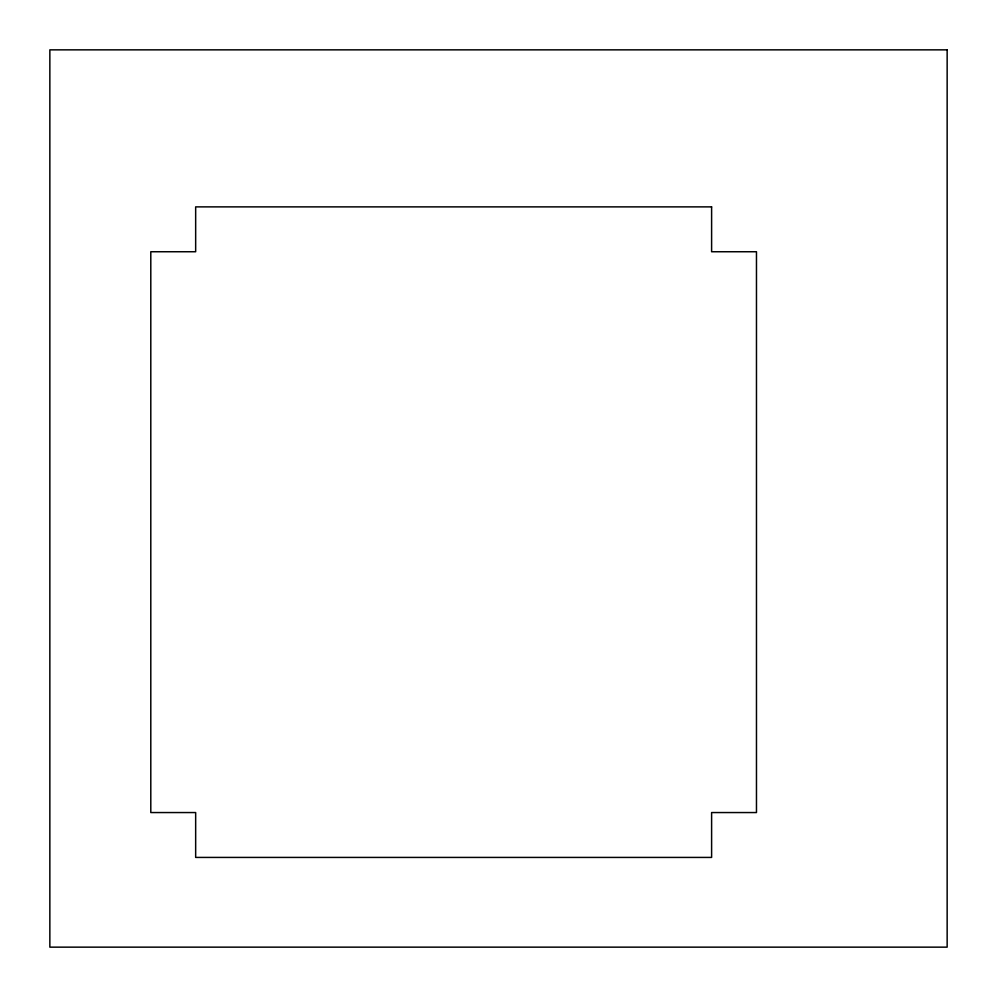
<?xml version="1.0" encoding="UTF-8"?>
<svg xmlns="http://www.w3.org/2000/svg" width="997" height="997" viewBox="0 0 997 997"><rect width="100%" height="100%" fill="white"/><g stroke="black" fill="none" stroke-linecap="round" stroke-linejoin="round"><path stroke-width="1.5" d="M947.15 49.85L49.85 49.85L49.85 947.15L947.15 947.15L947.15 49.85M711.609 206.878L195.661 206.878L195.661 251.743L150.796 251.743L150.796 812.555L195.661 812.555L195.661 857.42L711.609 857.42L711.609 812.555L756.474 812.555L756.474 251.743L711.609 251.743L711.609 206.878"/></g></svg>
